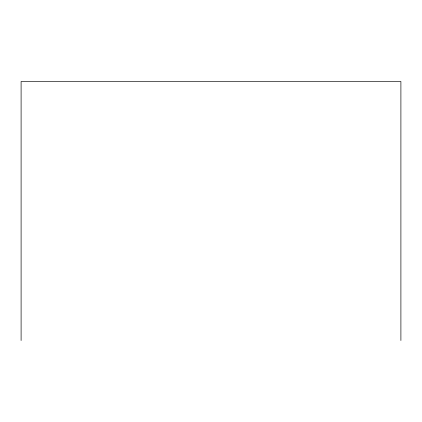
<?xml version="1.0" encoding="UTF-8"?>
<svg xmlns="http://www.w3.org/2000/svg" width="422" height="422" viewBox="0 0 422 422"><rect width="100%" height="100%" fill="white"/><g stroke="black" fill="none" stroke-linecap="round" stroke-linejoin="round"><path stroke-width="0.63" d="M400.9 340.517L400.9 81.483L21.1 81.483L21.1 340.517"/></g></svg>
